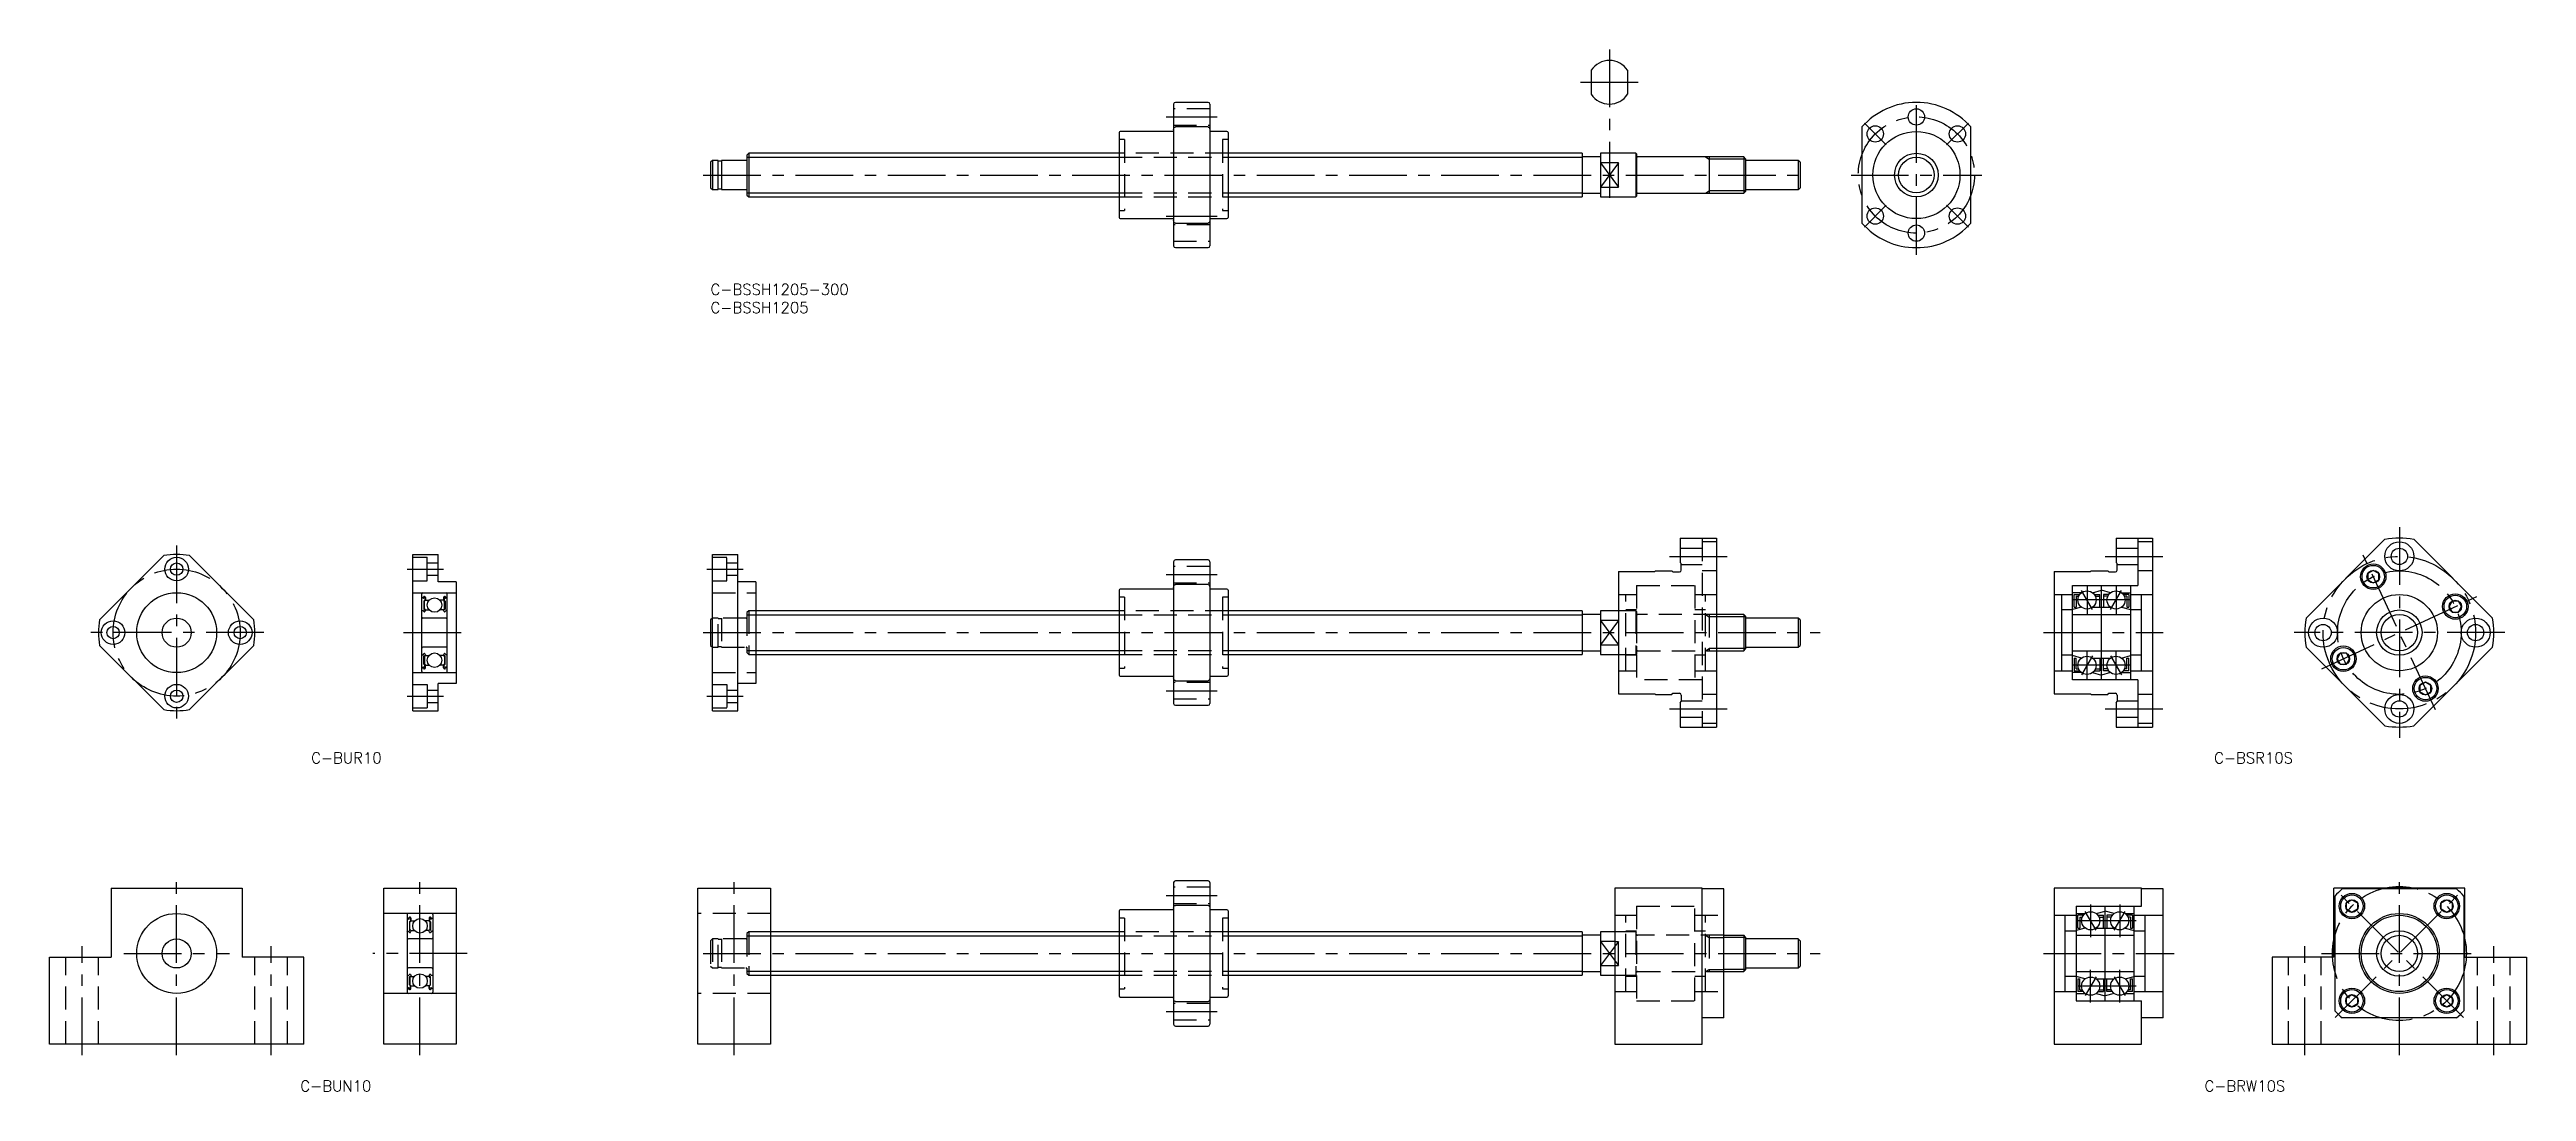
# Model space of a CAD drawing. Extents: x -182 to 500, y -222 to 65.
import ezdxf

# ---------------------------------------------------------------- set-up
doc = ezdxf.new("R2010")
doc.units = 0
doc.header["$LTSCALE"] = 0.5
doc.linetypes.add('CENTER', pattern=[50.8, 31.75, -6.35, 6.35, -6.35])
doc.linetypes.add('DASHED', pattern=[19.05, 12.7, -6.35])
for name, color, linetype in [('MSM_CENTER', 1, 'CENTER'), ('MSM_CONTINUOUS', 7, 'CONTINUOUS'), ('MSM_DASHED', 4, 'DASHED'), ('MSM_NARROW', 5, 'CONTINUOUS'), ('MSM_PART_NUMBER', 7, 'CONTINUOUS')]:
    doc.layers.add(name, color=color, linetype=linetype)
doc.styles.get("Standard").update_dxf_attribs({"font": 'txt.shx', "height": 3, "bigfont": 'bigfont.shx'})

# ---------------------------------------------------------------- blocks, each defined once
blk = doc.blocks.new('*U14')
at = {"layer": 'MSM_PART_NUMBER'}
blk.add_text('C-BSSH1205-300', height=3, dxfattribs=at).set_placement((0, -3))
blk = doc.blocks.new('*U15')
at = {"layer": 'MSM_PART_NUMBER'}
blk.add_text('C-BSSH1205', height=3, dxfattribs=at).set_placement((0, -8))

msp = doc.modelspace()

# ---------------------------------------------------------------- linework, layer by layer
at = {"layer": 'MSM_CENTER'}
for p, q in [((247.5, 64.55), (247.5, 23.68)), ((239.5, 55.55), (255.5, 55.55)), ((332.02, 8), (332.02, 52)), ((125.5, 46), (139.5, 46)), ((317.7, 44.32), (323.71, 38.31)), ((346.34, 44.32), (340.33, 38.31)), ((-2, 30), (302, 30)), ((314.02, 30), (350.02, 30)), ((323.71, 21.69), (317.7, 15.68)), ((340.33, 21.69), (346.34, 15.68)), ((125.5, 18.69), (139.5, 18.69)), ((465, -67), (465, -125)), ((-147, -72), (-147, -120)), ((264, -75), (280, -75)), ((384, -75), (400, -75)), ((474.93, -117.3), (455.07, -74.7)), ((-83.5, -78.5), (-73.5, -78.5)), ((-1, -78.5), (9, -78.5)), ((125.5, -80), (139.5, -80)), ((391, -87), (375, -87)), ((380.5, -89.6), (377.5, -84.4)), ((379, -83), (379, -91)), ((385.5, -89.6), (388.5, -84.4)), ((387, -83), (387, -91)), ((443.7, -105.93), (486.3, -86.07)), ((-123, -96), (-171, -96)), ((-84.5, -96), (-67.5, -96)), ((-2, -96), (305.5, -96)), ((367, -96), (400, -96)), ((379, -109), (379, -101)), ((387, -109), (387, -101)), ((494, -96), (436, -96)), ((391, -105), (375, -105)), ((380.5, -102.4), (377.5, -107.6)), ((385.5, -102.4), (388.5, -107.6)), ((-83.5, -113.5), (-73.5, -113.5)), ((-1, -113.5), (9, -113.5)), ((125.5, -112), (139.5, -112)), ((264, -117), (280, -117)), ((384, -117), (400, -117)), ((-147, -212.34), (-147, -163.34)), ((-80, -212.34), (-80, -163.34)), ((6.5, -212.34), (6.5, -163.34)), ((465, -212.34), (465, -162.87)), ((125.5, -168.34), (139.5, -168.34)), ((482.65, -201.98), (447.35, -166.69)), ((447.35, -201.98), (482.65, -166.69)), ((392.5, -175.34), (375.5, -175.34)), ((381.5, -177.94), (378.5, -172.74)), ((380, -170.84), (380, -179.84)), ((386.5, -177.94), (389.5, -172.74)), ((388, -170.84), (388, -179.84)), ((-173, -212.34), (-173, -182.34)), ((-121, -212.34), (-121, -182.34)), ((439, -212.34), (439, -182.34)), ((491, -212.34), (491, -182.34)), ((-161.55, -184.34), (-132.45, -184.34)), ((-67, -184.34), (-93, -184.34)), ((-2, -184.34), (305.5, -184.34)), ((367, -184.34), (403, -184.34)), ((381.5, -190.74), (378.5, -195.94)), ((380, -197.84), (380, -188.84)), ((386.5, -190.74), (389.5, -195.94)), ((388, -197.84), (388, -188.84)), ((443.53, -184.34), (486.47, -184.34)), ((392.5, -193.34), (375.5, -193.34)), ((125.5, -200.34), (139.5, -200.34))]:
    msp.add_line(p, q, dxfattribs=at)
for centre, radius in [((332.02, 30), 16), ((465, -96), 21), ((-147, -96), 17.5), ((465, -96), 17), ((465, -184.34), 18.45)]:
    msp.add_circle(centre, radius, dxfattribs=at)
at = {"layer": 'MSM_CONTINUOUS'}
for p, q in [((242.5, 58.87), (242.5, 52.24)), ((252.5, 58.87), (252.5, 52.24)), ((127.5, 49.5), (127.5, 10.5)), ((137, 50), (128, 50)), ((137.5, 49.5), (137.5, 10.5)), ((112.5, 41.7), (112.5, 18.3)), ((127.5, 42), (112.8, 42)), ((127.5, 42.56), (127.53, 42.72)), ((127.5, 42.46), (127.5, 42.56)), ((127.53, 42.72), (127.58, 42.89)), ((127.58, 42.89), (127.69, 43.07)), ((127.69, 43.07), (127.81, 43.17)), ((127.81, 43.17), (127.92, 43.22)), ((127.92, 43.22), (128, 43.23)), ((137, 43.23), (128, 43.23)), ((137, 43.23), (137.06, 43.22)), ((137.06, 43.22), (137.17, 43.19)), ((137.17, 43.19), (137.29, 43.09)), ((137.29, 43.09), (137.41, 42.91)), ((137.41, 42.91), (137.49, 42.59)), ((137.49, 42.59), (137.5, 42.46)), ((142.2, 42), (137.5, 42)), ((142.5, 41.7), (142.5, 18.3)), ((317.02, 43.23), (317.02, 16.77)), ((347.02, 16.77), (347.02, 43.23)), ((10.5, 36), (10, 35.5)), ((10, 35.5), (10, 24.5)), ((10.5, 36), (10.5, 24)), ((112.5, 36), (10.5, 36)), ((240, 36), (142.5, 36)), ((240, 36), (240, 24)), ((245, 35), (240, 35)), ((254.8, 36), (245, 36)), ((245, 36), (245, 24)), ((255, 35.8), (254.8, 36)), ((254.8, 36), (254.8, 24)), ((255, 35.8), (255, 24.2)), ((284.5, 35), (255.2, 35)), ((275, 35), (275, 25)), ((285, 34.5), (284.5, 35)), ((284.5, 35), (284.5, 25)), ((285, 34.5), (285, 25.5)), ((0.5, 34), (0, 33.5)), ((0, 33.5), (0, 26.5)), ((2.1, 34), (0.5, 34)), ((0.5, 34), (0.5, 26)), ((2.1, 26), (2.1, 34)), ((3, 33.8), (2.1, 33.8)), ((9.8, 34), (3, 34)), ((3, 34), (3, 26)), ((250, 33.32), (245, 33.32)), ((250, 26.68), (250, 33.32)), ((299.5, 34), (285, 34)), ((300, 33.5), (299.5, 34)), ((299.5, 34), (299.5, 26)), ((300, 33.5), (300, 26.5)), ((0, 26.5), (0.5, 26)), ((0.5, 26), (2.1, 26)), ((2.1, 26.2), (3, 26.2)), ((3, 26), (9.8, 26)), ((10, 24.5), (10.5, 24)), ((10.5, 24), (112.5, 24)), ((142.5, 24), (240, 24)), ((240, 25), (245, 25)), ((245, 26.68), (250, 26.68)), ((245, 24), (254.8, 24)), ((254.8, 24), (255, 24.2)), ((255.2, 25), (284.5, 25)), ((284.5, 25), (285, 25.5)), ((285, 26), (299.5, 26)), ((299.5, 26), (300, 26.5)), ((112.8, 18), (127.5, 18)), ((127.5, 17.49), (127.5, 17.54)), ((127.52, 17.32), (127.5, 17.49)), ((127.57, 17.15), (127.52, 17.32)), ((127.69, 16.94), (127.57, 17.15)), ((127.79, 16.84), (127.69, 16.94)), ((127.92, 16.78), (127.79, 16.84)), ((127.98, 16.77), (127.92, 16.78)), ((128, 16.77), (127.98, 16.77)), ((128, 16.77), (137, 16.77)), ((137.08, 16.78), (137, 16.77)), ((137.14, 16.8), (137.08, 16.78)), ((137.26, 16.88), (137.14, 16.8)), ((137.37, 17.03), (137.26, 16.88)), ((137.43, 17.15), (137.37, 17.03)), ((137.47, 17.28), (137.43, 17.15)), ((137.5, 17.54), (137.47, 17.28)), ((137.5, 18), (142.2, 18)), ((128, 10), (137, 10)), ((-168.21, -92.46), (-150.54, -74.79)), ((-125.79, -92.46), (-143.46, -74.79)), ((-82, -117.5), (-82, -74.5)), ((-82, -74.5), (-75, -74.5)), ((-75, -82), (-75, -74.5)), ((0.5, -117.5), (0.5, -74.5)), ((0.5, -74.5), (7.5, -74.5)), ((7.5, -117.5), (7.5, -74.5)), ((267, -70), (277, -70)), ((267, -70), (267, -76.7)), ((277, -70), (277, -122)), ((387, -70), (397, -70)), ((387, -70), (387, -76.7)), ((387, -72.75), (393, -72.75)), ((393, -70), (393, -83)), ((397, -71), (393, -71)), ((397, -70), (397, -122)), ((460.99, -70.31), (439.31, -91.99)), ((490.69, -91.99), (469.01, -70.31)), ((-82, -75.25), (-78, -75.25)), ((-82, -81.75), (-78, -81.75)), ((-78, -81.75), (-78, -75.25)), ((-78, -76.8), (-75, -76.8)), ((-78, -80.2), (-75, -80.2)), ((127.5, -76.5), (127.5, -115.5)), ((137, -76), (128, -76)), ((137.5, -76.5), (137.5, -115.5)), ((250, -79.15), (260, -79.15)), ((250, -79.15), (250, -112.85)), ((260.15, -79), (260, -79.15)), ((260.15, -79), (264.7, -79)), ((264.7, -79), (265, -79.3)), ((265, -79.3), (266.8, -79.3)), ((267, -76.7), (267.3, -77)), ((267.3, -78.8), (267.3, -77)), ((370, -79.15), (380, -79.15)), ((370, -79.15), (370, -112.85)), ((380.15, -79), (380, -79.15)), ((380.15, -79), (384.7, -79)), ((384.7, -79), (385, -79.3)), ((385, -79.3), (386.8, -79.3)), ((387, -76.7), (387.3, -77)), ((387.3, -78.8), (387.3, -77)), ((387.3, -77.25), (393, -77.25)), ((397, -79), (393, -79)), ((457.82, -78.86), (456.32, -79.73)), ((456.32, -79.73), (456.32, -81.46)), ((456.32, -81.46), (457.82, -82.32)), ((459.32, -79.73), (457.82, -78.86)), ((457.82, -82.32), (459.32, -81.46)), ((459.32, -81.46), (459.32, -79.73)), ((-82, -85), (-70, -85)), ((-79.5, -106.7), (-79.5, -85.3)), ((-79.5, -86.25), (-79.4, -86.35)), ((-79.4, -86.35), (-79.17, -86.35)), ((-79.17, -86.35), (-79.06, -86.17)), ((-79.12, -86.53), (-79, -86.6)), ((-79.05, -86.42), (-78.94, -86.23)), ((-78.94, -86.48), (-79.05, -86.42)), ((-79, -86.6), (-78.94, -86.48)), ((-78.63, -87.05), (-78.9, -87.32)), ((-78.9, -87.32), (-78.9, -89.5)), ((-78.5, -87.11), (-78.77, -87.37)), ((-78.77, -89.5), (-78.77, -87.37)), ((-78.63, -86.32), (-78.63, -87.05)), ((-78.5, -86.32), (-78.5, -87.11)), ((-78.5, -86.95), (-78.4, -87.05)), ((-78.4, -87.05), (-77.48, -87.05)), ((-70, -82), (-75, -82)), ((-73.6, -87.05), (-74.52, -87.05)), ((-73.5, -86.95), (-73.6, -87.05)), ((-73.5, -86.32), (-73.5, -87.11)), ((-73.5, -87.11), (-73.23, -87.37)), ((-73.37, -86.32), (-73.37, -87.05)), ((-73.37, -87.05), (-73.1, -87.32)), ((-73.23, -89.5), (-73.23, -87.37)), ((-73.1, -87.32), (-73.1, -89.5)), ((-72.95, -86.42), (-73.06, -86.23)), ((-73.06, -86.48), (-72.95, -86.42)), ((-73, -86.6), (-73.06, -86.48)), ((-72.88, -86.53), (-73, -86.6)), ((-72.83, -86.35), (-72.94, -86.17)), ((-72.6, -86.35), (-72.83, -86.35)), ((-72.5, -86.25), (-72.6, -86.35)), ((-72.5, -106.7), (-72.5, -85.3)), ((-70, -82), (-70, -110)), ((12.5, -82), (7.5, -82)), ((12.5, -82), (12.5, -110)), ((112.5, -84.3), (112.5, -107.7)), ((127.5, -84), (112.8, -84)), ((127.5, -83.44), (127.53, -83.28)), ((127.5, -83.54), (127.5, -83.44)), ((127.53, -83.28), (127.58, -83.11)), ((127.58, -83.11), (127.69, -82.93)), ((127.69, -82.93), (127.81, -82.83)), ((127.81, -82.83), (127.92, -82.78)), ((127.92, -82.78), (128, -82.77)), ((137, -82.77), (128, -82.77)), ((137, -82.77), (137.06, -82.78)), ((137.06, -82.78), (137.17, -82.81)), ((137.17, -82.81), (137.29, -82.91)), ((137.29, -82.91), (137.41, -83.09)), ((137.41, -83.09), (137.49, -83.41)), ((137.49, -83.41), (137.5, -83.54)), ((142.2, -84), (137.5, -84)), ((142.5, -84.3), (142.5, -107.7)), ((370, -85.5), (375, -85.5)), ((372, -85.5), (372, -106.5)), ((375, -83), (393, -83)), ((375, -109), (375, -83)), ((377.5, -85), (375, -85)), ((375.5, -85.5), (377, -85.5)), ((375.5, -89), (375.5, -85.5)), ((376, -86), (376, -89)), ((376, -86), (376.71, -86)), ((380.5, -85), (383, -84.33)), ((381, -85.5), (382.5, -85.5)), ((381.29, -86), (382.5, -86)), ((382.5, -89), (382.5, -85.5)), ((383, -109), (383, -83)), ((385.5, -85), (383, -84.33)), ((383.5, -85.5), (383.5, -89)), ((385, -85.5), (383.5, -85.5)), ((384.71, -86), (383.5, -86)), ((388.5, -85), (391, -85)), ((390.5, -85.5), (389, -85.5)), ((390, -86), (389.29, -86)), ((390, -86), (390, -89)), ((390.5, -85.5), (390.5, -89)), ((391, -83), (391, -109)), ((391, -85.5), (397, -85.5)), ((394, -106.5), (394, -85.5)), ((479.54, -87.32), (478.68, -88.82)), ((481.27, -87.32), (479.54, -87.32)), ((482.14, -88.82), (481.27, -87.32)), ((-79.5, -90), (-79.4, -89.9)), ((-79.4, -89.9), (-79.17, -89.9)), ((-72.8, -92), (-79.2, -92)), ((-79.17, -89.9), (-78.95, -90.16)), ((-78.57, -89.5), (-78.77, -89.5)), ((-78.77, -89.64), (-78.57, -89.64)), ((-78.57, -89.64), (-78.57, -89.5)), ((-78.57, -90.08), (-78.46, -89.79)), ((-78.46, -89.79), (-78.36, -89.7)), ((-78.36, -89.7), (-77.52, -89.7)), ((-73.64, -89.7), (-74.48, -89.7)), ((-73.54, -89.79), (-73.64, -89.7)), ((-73.43, -90.08), (-73.54, -89.79)), ((-73.43, -89.64), (-73.43, -89.5)), ((-73.43, -89.5), (-73.23, -89.5)), ((-73.23, -89.64), (-73.43, -89.64)), ((-72.83, -89.9), (-73.05, -90.16)), ((-72.6, -89.9), (-72.83, -89.9)), ((-72.5, -90), (-72.6, -89.9)), ((0.5, -92), (0, -92.5)), ((0, -92.5), (0, -99.5)), ((112.5, -90), (12.5, -90)), ((240, -90), (142.5, -90)), ((240, -90), (240, -102)), ((245, -91), (240, -91)), ((250, -90), (245, -90)), ((245, -90), (245, -102)), ((250, -92.68), (245, -92.68)), ((284.5, -91), (277, -91)), ((285, -91.5), (284.5, -91)), ((284.5, -91), (284.5, -101)), ((285, -91.5), (285, -100.5)), ((299.5, -92), (285, -92)), ((300, -92.5), (299.5, -92)), ((299.5, -92), (299.5, -100)), ((300, -92.5), (300, -99.5)), ((375, -89.75), (372, -89.75)), ((377.5, -89), (375, -89.67)), ((375, -91), (391, -91)), ((375.5, -89), (376, -89)), ((380.5, -89), (385.5, -89)), ((388.5, -89), (391, -89.67)), ((390, -89), (390.5, -89)), ((394, -89.75), (391, -89.75)), ((478.68, -88.82), (479.54, -90.32)), ((479.54, -90.32), (481.27, -90.32)), ((481.27, -90.32), (482.14, -88.82)), ((-150.54, -117.21), (-168.21, -99.54)), ((-143.46, -117.21), (-125.79, -99.54)), ((-79.5, -102), (-79.4, -102.1)), ((-79.4, -102.1), (-79.17, -102.1)), ((-72.8, -100), (-79.2, -100)), ((-79.17, -102.1), (-78.95, -101.84)), ((-78.57, -101.92), (-78.46, -102.21)), ((-78.46, -102.21), (-78.36, -102.3)), ((-78.36, -102.3), (-77.52, -102.3)), ((-73.64, -102.3), (-74.48, -102.3)), ((-73.54, -102.21), (-73.64, -102.3)), ((-73.43, -101.92), (-73.54, -102.21)), ((-72.83, -102.1), (-73.05, -101.84)), ((-72.6, -102.1), (-72.83, -102.1)), ((-72.5, -102), (-72.6, -102.1)), ((0, -99.5), (0.5, -100)), ((12.5, -102), (112.5, -102)), ((142.5, -102), (240, -102)), ((240, -101), (245, -101)), ((245, -99.32), (250, -99.32)), ((245, -102), (250, -102)), ((277, -101), (284.5, -101)), ((284.5, -101), (285, -100.5)), ((285, -100), (299.5, -100)), ((299.5, -100), (300, -99.5)), ((375, -102.25), (372, -102.25)), ((375, -101), (391, -101)), ((394, -102.25), (391, -102.25)), ((439.31, -100.01), (460.99, -121.69)), ((448.73, -101.68), (447.86, -103.18)), ((450.46, -101.68), (448.73, -101.68)), ((451.32, -103.18), (450.46, -101.68)), ((469.01, -121.69), (490.69, -100.01)), ((-82, -107), (-70, -107)), ((-79.5, -105.75), (-79.4, -105.65)), ((-79.4, -105.65), (-79.17, -105.65)), ((-79.17, -105.65), (-79.06, -105.83)), ((-79.12, -105.47), (-79, -105.4)), ((-78.94, -105.52), (-79.05, -105.58)), ((-79.05, -105.58), (-78.94, -105.77)), ((-79, -105.4), (-78.94, -105.52)), ((-78.9, -104.68), (-78.9, -102.5)), ((-78.63, -104.95), (-78.9, -104.68)), ((-78.77, -102.36), (-78.57, -102.36)), ((-78.77, -102.5), (-78.77, -104.63)), ((-78.57, -102.5), (-78.77, -102.5)), ((-78.5, -104.89), (-78.77, -104.63)), ((-78.63, -105.68), (-78.63, -104.95)), ((-78.57, -102.36), (-78.57, -102.5)), ((-78.5, -105.68), (-78.5, -104.89)), ((-78.5, -105.05), (-78.4, -104.95)), ((-78.4, -104.95), (-77.48, -104.95)), ((-73.6, -104.95), (-74.52, -104.95)), ((-73.5, -105.05), (-73.6, -104.95)), ((-73.5, -104.89), (-73.23, -104.63)), ((-73.5, -105.68), (-73.5, -104.89)), ((-73.43, -102.36), (-73.43, -102.5)), ((-73.23, -102.36), (-73.43, -102.36)), ((-73.43, -102.5), (-73.23, -102.5)), ((-73.37, -104.95), (-73.1, -104.68)), ((-73.37, -105.68), (-73.37, -104.95)), ((-73.23, -102.5), (-73.23, -104.63)), ((-73.1, -104.68), (-73.1, -102.5)), ((-73, -105.4), (-73.06, -105.52)), ((-73.06, -105.52), (-72.95, -105.58)), ((-72.95, -105.58), (-73.06, -105.77)), ((-72.88, -105.47), (-73, -105.4)), ((-72.83, -105.65), (-72.94, -105.83)), ((-72.6, -105.65), (-72.83, -105.65)), ((-72.5, -105.75), (-72.6, -105.65)), ((112.8, -108), (127.5, -108)), ((127.5, -108.51), (127.5, -108.46)), ((127.52, -108.68), (127.5, -108.51)), ((127.57, -108.85), (127.52, -108.68)), ((127.69, -109.06), (127.57, -108.85)), ((127.79, -109.16), (127.69, -109.06)), ((137.37, -108.97), (137.26, -109.12)), ((137.43, -108.85), (137.37, -108.97)), ((137.47, -108.72), (137.43, -108.85)), ((137.5, -108.46), (137.47, -108.72)), ((137.5, -108), (142.2, -108)), ((370, -106.5), (375, -106.5)), ((377.5, -103), (375, -102.33)), ((377.5, -107), (375, -107)), ((393, -109), (375, -109)), ((375.5, -103), (376, -103)), ((375.5, -103), (375.5, -106.5)), ((375.5, -106.5), (377, -106.5)), ((376, -106), (376, -103)), ((376, -106), (376.71, -106)), ((380.5, -103), (385.5, -103)), ((380.5, -107), (383, -107.67)), ((381, -106.5), (382.5, -106.5)), ((381.29, -106), (382.5, -106)), ((382.5, -103), (382.5, -106.5)), ((385.5, -107), (383, -107.67)), ((383.5, -106.5), (383.5, -103)), ((384.71, -106), (383.5, -106)), ((385, -106.5), (383.5, -106.5)), ((388.5, -103), (391, -102.33)), ((388.5, -107), (391, -107)), ((390.5, -106.5), (389, -106.5)), ((390, -106), (389.29, -106)), ((390, -106), (390, -103)), ((390, -103), (390.5, -103)), ((390.5, -106.5), (390.5, -103)), ((391, -106.5), (397, -106.5)), ((393, -109), (393, -122)), ((447.86, -103.18), (448.73, -104.68)), ((448.73, -104.68), (450.46, -104.68)), ((450.46, -104.68), (451.32, -103.18)), ((-82, -110.25), (-78, -110.25)), ((-78, -110.25), (-78, -116.75)), ((-78, -111.8), (-75, -111.8)), ((-78, -115.2), (-75, -115.2)), ((-75, -117.5), (-75, -110)), ((-70, -110), (-75, -110)), ((12.5, -110), (7.5, -110)), ((127.92, -109.22), (127.79, -109.16)), ((127.98, -109.23), (127.92, -109.22)), ((128, -109.23), (127.98, -109.23)), ((128, -109.23), (137, -109.23)), ((137.08, -109.22), (137, -109.23)), ((137.14, -109.2), (137.08, -109.22)), ((137.26, -109.12), (137.14, -109.2)), ((250, -112.85), (260, -112.85)), ((260.15, -113), (260, -112.85)), ((260.15, -113), (264.7, -113)), ((264.7, -113), (265, -112.7)), ((265, -112.7), (266.8, -112.7)), ((267, -115.3), (267.3, -115)), ((267, -115.3), (267, -122)), ((267.3, -113.2), (267.3, -115)), ((370, -112.85), (380, -112.85)), ((380.15, -113), (380, -112.85)), ((380.15, -113), (384.7, -113)), ((384.7, -113), (385, -112.7)), ((385, -112.7), (386.8, -112.7)), ((387, -115.3), (387.3, -115)), ((387, -115.3), (387, -122)), ((387.3, -113.2), (387.3, -115)), ((387.3, -114.75), (393, -114.75)), ((397, -113), (393, -113)), ((472.18, -109.68), (470.68, -110.54)), ((470.68, -110.54), (470.68, -112.27)), ((470.68, -112.27), (472.18, -113.14)), ((473.68, -110.54), (472.18, -109.68)), ((472.18, -113.14), (473.68, -112.27)), ((473.68, -112.27), (473.68, -110.54)), ((-82, -116.75), (-78, -116.75)), ((-82, -117.5), (-75, -117.5)), ((0.5, -117.5), (7.5, -117.5)), ((128, -116), (137, -116)), ((267, -122), (277, -122)), ((387, -119.25), (393, -119.25)), ((387, -122), (397, -122)), ((397, -121), (393, -121)), ((-165, -166.34), (-165, -185.34)), ((-165, -166.34), (-129, -166.34)), ((-129, -166.34), (-129, -185.34)), ((-90, -209.34), (-90, -166.34)), ((-90, -166.34), (-70, -166.34)), ((-70, -166.34), (-70, -209.34)), ((-3.5, -209.34), (-3.5, -166.34)), ((-3.5, -166.34), (16.5, -166.34)), ((16.5, -166.34), (16.5, -209.34)), ((127.5, -164.84), (127.5, -203.84)), ((137, -164.34), (128, -164.34)), ((137.5, -164.84), (137.5, -203.84)), ((249, -166.34), (249, -209.34)), ((273, -166.34), (249, -166.34)), ((273, -209.34), (273, -166.34)), ((279, -166.59), (273, -166.59)), ((279, -202.09), (279, -166.59)), ((370, -166.34), (370, -209.34)), ((394, -166.34), (370, -166.34)), ((394, -171.34), (394, -166.34)), ((400, -166.59), (394, -166.59)), ((400, -202.09), (400, -166.59)), ((483, -166.34), (447, -166.34)), ((447, -185.34), (447, -166.34)), ((447.25, -168.56), (447.25, -200.12)), ((480.78, -166.59), (449.22, -166.59)), ((450.45, -170.43), (451.95, -169.56)), ((450.45, -172.16), (450.45, -170.43)), ((451.95, -169.56), (453.45, -170.43)), ((453.45, -170.43), (453.45, -172.16)), ((476.55, -170.43), (478.05, -169.56)), ((476.55, -172.16), (476.55, -170.43)), ((478.05, -169.56), (479.55, -170.43)), ((479.55, -170.43), (479.55, -172.16)), ((482.75, -168.56), (482.75, -200.12)), ((483, -185.34), (483, -166.34)), ((-70, -173.34), (-90, -173.34)), ((-83.5, -173.64), (-83.5, -195.04)), ((-83.5, -174.59), (-83.4, -174.69)), ((-83.4, -174.69), (-83.17, -174.69)), ((-83.17, -174.69), (-83.06, -174.5)), ((-83.12, -174.87), (-83, -174.94)), ((-83.05, -174.75), (-82.94, -174.57)), ((-82.94, -174.82), (-83.05, -174.75)), ((-83, -174.94), (-82.94, -174.82)), ((-82.63, -175.39), (-82.9, -175.65)), ((-82.9, -175.65), (-82.9, -177.84)), ((-82.5, -175.44), (-82.77, -175.71)), ((-82.77, -177.84), (-82.77, -175.71)), ((-82.63, -174.65), (-82.63, -175.39)), ((-82.5, -174.65), (-82.5, -175.44)), ((-82.5, -175.29), (-82.4, -175.39)), ((-82.4, -175.39), (-81.48, -175.39)), ((-77.6, -175.39), (-78.52, -175.39)), ((-77.5, -175.29), (-77.6, -175.39)), ((-77.5, -174.65), (-77.5, -175.44)), ((-77.5, -175.44), (-77.23, -175.71)), ((-77.37, -174.65), (-77.37, -175.39)), ((-77.37, -175.39), (-77.1, -175.65)), ((-77.23, -177.84), (-77.23, -175.71)), ((-77.1, -175.65), (-77.1, -177.84)), ((-76.95, -174.75), (-77.06, -174.57)), ((-77.06, -174.82), (-76.95, -174.75)), ((-77, -174.94), (-77.06, -174.82)), ((-76.88, -174.87), (-77, -174.94)), ((-76.83, -174.69), (-76.94, -174.5)), ((-76.6, -174.69), (-76.83, -174.69)), ((-76.5, -174.59), (-76.6, -174.69)), ((-76.5, -173.64), (-76.5, -195.04)), ((112.5, -172.64), (112.5, -196.04)), ((127.5, -172.34), (112.8, -172.34)), ((127.5, -171.78), (127.53, -171.61)), ((127.5, -171.88), (127.5, -171.78)), ((127.53, -171.61), (127.58, -171.45)), ((127.58, -171.45), (127.69, -171.27)), ((127.69, -171.27), (127.81, -171.17)), ((127.81, -171.17), (127.92, -171.12)), ((127.92, -171.12), (128, -171.11)), ((137, -171.11), (128, -171.11)), ((137, -171.11), (137.06, -171.12)), ((137.06, -171.12), (137.17, -171.15)), ((137.17, -171.15), (137.29, -171.25)), ((137.29, -171.25), (137.41, -171.43)), ((137.41, -171.43), (137.49, -171.75)), ((137.49, -171.75), (137.5, -171.88)), ((142.2, -172.34), (137.5, -172.34)), ((142.5, -172.64), (142.5, -196.04)), ((370, -173.84), (376, -173.84)), ((373, -194.84), (373, -173.84)), ((376, -171.34), (376, -197.34)), ((376, -171.34), (394, -171.34)), ((376, -173.34), (378.5, -173.34)), ((378, -173.84), (376.5, -173.84)), ((376.5, -177.34), (376.5, -173.84)), ((377, -174.34), (377, -177.34)), ((377, -174.34), (377.71, -174.34)), ((381.5, -173.34), (384, -172.67)), ((382, -173.84), (383.5, -173.84)), ((382.29, -174.34), (383.5, -174.34)), ((383.5, -177.34), (383.5, -173.84)), ((384, -197.34), (384, -171.34)), ((386.5, -173.34), (384, -172.67)), ((384.5, -173.84), (384.5, -177.34)), ((386, -173.84), (384.5, -173.84)), ((385.71, -174.34), (384.5, -174.34)), ((389.5, -173.34), (392, -173.34)), ((391.5, -173.84), (390, -173.84)), ((391, -174.34), (390.29, -174.34)), ((391, -174.34), (391, -177.34)), ((391.5, -173.84), (391.5, -177.34)), ((392, -197.34), (392, -171.34)), ((392, -173.84), (400, -173.84)), ((395, -194.84), (395, -173.84)), ((451.95, -173.02), (450.45, -172.16)), ((453.45, -172.16), (451.95, -173.02)), ((478.05, -173.02), (476.55, -172.16)), ((479.55, -172.16), (478.05, -173.02)), ((-83.5, -178.34), (-83.4, -178.24)), ((-83.4, -178.24), (-83.17, -178.24)), ((-76.8, -180.34), (-83.2, -180.34)), ((-83.17, -178.24), (-82.95, -178.5)), ((-82.57, -177.84), (-82.77, -177.84)), ((-82.77, -177.97), (-82.57, -177.97)), ((-82.58, -178.44), (-82.46, -178.13)), ((-82.57, -177.97), (-82.57, -177.84)), ((-82.46, -178.13), (-82.36, -178.04)), ((-82.36, -178.04), (-81.52, -178.04)), ((-77.64, -178.04), (-78.48, -178.04)), ((-77.54, -178.13), (-77.64, -178.04)), ((-77.42, -178.44), (-77.54, -178.13)), ((-77.43, -177.97), (-77.43, -177.84)), ((-77.43, -177.84), (-77.23, -177.84)), ((-77.23, -177.97), (-77.43, -177.97)), ((-76.83, -178.24), (-77.05, -178.5)), ((-76.6, -178.24), (-76.83, -178.24)), ((-76.5, -178.34), (-76.6, -178.24)), ((112.5, -178.34), (16.5, -178.34)), ((240, -178.34), (142.5, -178.34)), ((240, -178.34), (240, -190.34)), ((245, -179.34), (240, -179.34)), ((249, -178.34), (245, -178.34)), ((245, -178.34), (245, -190.34)), ((249, -181.02), (245, -181.02)), ((279, -179.34), (284.5, -179.34)), ((285, -179.84), (284.5, -179.34)), ((284.5, -179.34), (284.5, -189.34)), ((285, -179.84), (285, -188.84)), ((299.5, -180.34), (285, -180.34)), ((300, -180.84), (299.5, -180.34)), ((299.5, -180.34), (299.5, -188.34)), ((300, -180.84), (300, -187.84)), ((373, -178.09), (376, -178.09)), ((378.5, -177.34), (376, -178.01)), ((376, -179.34), (392, -179.34)), ((376.5, -177.34), (377, -177.34)), ((381.5, -177.34), (386.5, -177.34)), ((389.5, -177.34), (392, -178.01)), ((391, -177.34), (391.5, -177.34)), ((392, -178.09), (395, -178.09)), ((-182, -209.34), (-182, -185.34)), ((-182, -185.34), (-165, -185.34)), ((-112, -185.34), (-129, -185.34)), ((-112, -209.34), (-112, -185.34)), ((-83.5, -190.34), (-83.4, -190.44)), ((-83.4, -190.44), (-83.17, -190.44)), ((-76.8, -188.34), (-83.2, -188.34)), ((-83.17, -190.44), (-82.95, -190.18)), ((-82.9, -193.02), (-82.9, -190.83)), ((-82.77, -190.7), (-82.57, -190.7)), ((-82.77, -190.84), (-82.77, -192.97)), ((-82.57, -190.84), (-82.77, -190.84)), ((-82.58, -190.23), (-82.46, -190.54)), ((-82.57, -190.7), (-82.57, -190.84)), ((-82.46, -190.54), (-82.36, -190.64)), ((-82.36, -190.64), (-81.52, -190.64)), ((-77.64, -190.64), (-78.48, -190.64)), ((-77.54, -190.54), (-77.64, -190.64)), ((-77.42, -190.23), (-77.54, -190.54)), ((-77.43, -190.7), (-77.43, -190.84)), ((-77.23, -190.7), (-77.43, -190.7)), ((-77.43, -190.84), (-77.23, -190.84)), ((-77.23, -190.84), (-77.23, -192.97)), ((-77.1, -193.02), (-77.1, -190.83)), ((-76.83, -190.44), (-77.05, -190.18)), ((-76.6, -190.44), (-76.83, -190.44)), ((-76.5, -190.34), (-76.6, -190.44)), ((16.5, -190.34), (112.5, -190.34)), ((142.5, -190.34), (240, -190.34)), ((240, -189.34), (245, -189.34)), ((245, -187.65), (249, -187.65)), ((245, -190.34), (249, -190.34)), ((279, -189.34), (284.5, -189.34)), ((284.5, -189.34), (285, -188.84)), ((285, -188.34), (299.5, -188.34)), ((299.5, -188.34), (300, -187.84)), ((373, -190.59), (376, -190.59)), ((376, -189.34), (392, -189.34)), ((378.5, -191.34), (376, -190.67)), ((389.5, -191.34), (392, -190.67)), ((392, -190.59), (395, -190.59)), ((430, -185.34), (430, -209.34)), ((447, -185.34), (430, -185.34)), ((483, -185.34), (500, -185.34)), ((500, -185.34), (500, -209.34)), ((-70, -195.34), (-90, -195.34)), ((-83.5, -194.09), (-83.4, -193.99)), ((-83.4, -193.99), (-83.17, -193.99)), ((-83.17, -193.99), (-83.06, -194.17)), ((-83.12, -193.81), (-83, -193.74)), ((-82.94, -193.85), (-83.05, -193.92)), ((-83.05, -193.92), (-82.94, -194.11)), ((-83, -193.74), (-82.94, -193.85)), ((-82.63, -193.29), (-82.9, -193.02)), ((-82.5, -193.23), (-82.77, -192.97)), ((-82.63, -194.02), (-82.63, -193.29)), ((-82.5, -194.02), (-82.5, -193.23)), ((-82.5, -193.39), (-82.4, -193.29)), ((-82.4, -193.29), (-81.48, -193.29)), ((-77.6, -193.29), (-78.52, -193.29)), ((-77.5, -193.39), (-77.6, -193.29)), ((-77.5, -193.23), (-77.23, -192.97)), ((-77.5, -194.02), (-77.5, -193.23)), ((-77.37, -193.29), (-77.1, -193.02)), ((-77.37, -194.02), (-77.37, -193.29)), ((-77, -193.74), (-77.06, -193.85)), ((-77.06, -193.85), (-76.95, -193.92)), ((-76.95, -193.92), (-77.06, -194.11)), ((-76.88, -193.81), (-77, -193.74)), ((-76.83, -193.99), (-76.94, -194.17)), ((-76.6, -193.99), (-76.83, -193.99)), ((-76.5, -194.09), (-76.6, -193.99)), ((112.8, -196.34), (127.5, -196.34)), ((127.5, -196.85), (127.5, -196.8)), ((127.52, -197.02), (127.5, -196.85)), ((127.57, -197.19), (127.52, -197.02)), ((127.69, -197.4), (127.57, -197.19)), ((127.79, -197.5), (127.69, -197.4)), ((127.92, -197.56), (127.79, -197.5)), ((127.98, -197.57), (127.92, -197.56)), ((128, -197.57), (127.98, -197.57)), ((128, -197.57), (137, -197.57)), ((137.08, -197.56), (137, -197.57)), ((137.14, -197.53), (137.08, -197.56)), ((137.26, -197.46), (137.14, -197.53)), ((137.37, -197.31), (137.26, -197.46)), ((137.43, -197.19), (137.37, -197.31)), ((137.47, -197.06), (137.43, -197.19)), ((137.5, -196.8), (137.47, -197.06)), ((137.5, -196.34), (142.2, -196.34)), ((370, -194.84), (376, -194.84)), ((376, -195.34), (378.5, -195.34)), ((376, -197.34), (394, -197.34)), ((376.5, -191.34), (377, -191.34)), ((376.5, -191.34), (376.5, -194.84)), ((378, -194.84), (376.5, -194.84)), ((377, -194.34), (377, -191.34)), ((377, -194.34), (377.71, -194.34)), ((381.5, -191.34), (386.5, -191.34)), ((381.5, -195.34), (384, -196.01)), ((382, -194.84), (383.5, -194.84)), ((382.29, -194.34), (383.5, -194.34)), ((383.5, -191.34), (383.5, -194.84)), ((386.5, -195.34), (384, -196.01)), ((384.5, -194.84), (384.5, -191.34)), ((385.71, -194.34), (384.5, -194.34)), ((386, -194.84), (384.5, -194.84)), ((389.5, -195.34), (392, -195.34)), ((391.5, -194.84), (390, -194.84)), ((391, -194.34), (390.29, -194.34)), ((391, -194.34), (391, -191.34)), ((391, -191.34), (391.5, -191.34)), ((391.5, -194.84), (391.5, -191.34)), ((392, -194.84), (400, -194.84)), ((394, -209.34), (394, -197.34)), ((450.45, -196.52), (451.95, -195.65)), ((450.45, -198.25), (450.45, -196.52)), ((451.95, -195.65), (453.45, -196.52)), ((453.45, -196.52), (453.45, -198.25)), ((476.55, -196.52), (478.05, -195.65)), ((476.55, -198.25), (476.55, -196.52)), ((478.05, -195.65), (479.55, -196.52)), ((479.55, -196.52), (479.55, -198.25)), ((128, -204.34), (137, -204.34)), ((279, -202.09), (273, -202.09)), ((400, -202.09), (394, -202.09)), ((480.78, -202.09), (449.22, -202.09)), ((451.95, -199.12), (450.45, -198.25)), ((453.45, -198.25), (451.95, -199.12)), ((478.05, -199.12), (476.55, -198.25)), ((479.55, -198.25), (478.05, -199.12)), ((-112, -209.34), (-182, -209.34)), ((-70, -209.34), (-90, -209.34)), ((16.5, -209.34), (-3.5, -209.34)), ((249, -209.34), (273, -209.34)), ((370, -209.34), (394, -209.34)), ((430, -209.34), (500, -209.34))]:
    msp.add_line(p, q, dxfattribs=at)
for centre, radius in [((332.02, 46), 2.25), ((320.71, 41.31), 2.25), ((332.02, 30), 12), ((343.33, 41.31), 2.25), ((332.02, 30), 4.9), ((320.71, 18.69), 2.25), ((343.33, 18.69), 2.25), ((332.02, 14), 2.25), ((465, -75), 4), ((465, -75), 2.25), ((-147, -78.5), 3.25), ((-147, -78.5), 1.7), ((457.82, -80.59), 3.5), ((457.82, -80.59), 3.1), ((457.82, -80.59), 1.73), ((-147, -96), 11), ((-76, -88.4), 2), ((379, -87), 2.5), ((387, -87), 2.5), ((465, -96), 10.5), ((480.41, -88.82), 3.5), ((480.41, -88.82), 3.1), ((480.41, -88.82), 1.73), ((-164.5, -96), 3.25), ((-164.5, -96), 1.7), ((-147, -96), 4), ((-129.5, -96), 3.25), ((-129.5, -96), 1.7), ((444, -96), 4), ((444, -96), 2.25), ((465, -96), 6.25), ((465, -96), 5), ((486, -96), 4), ((486, -96), 2.25), ((-76, -103.6), 2), ((449.59, -103.18), 3.5), ((449.59, -103.18), 3.1), ((449.59, -103.18), 1.73), ((379, -105), 2.5), ((387, -105), 2.5), ((472.18, -111.41), 3.5), ((472.18, -111.41), 3.1), ((-147, -113.5), 3.25), ((-147, -113.5), 1.7), ((465, -117), 4), ((465, -117), 2.25), ((472.18, -111.41), 1.73), ((451.95, -171.29), 3.5), ((451.95, -171.29), 3.1), ((451.95, -171.29), 1.73), ((478.05, -171.29), 3.5), ((478.05, -171.29), 3.1), ((478.05, -171.29), 1.73), ((-147, -184.34), 11), ((-80, -176.74), 2), ((380, -175.34), 2.5), ((388, -175.34), 2.5), ((465, -184.34), 11), ((465, -184.34), 10.5), ((-147, -184.34), 4), ((465, -184.34), 6.25), ((465, -184.34), 5), ((-80, -191.94), 2), ((380, -193.34), 2.5), ((388, -193.34), 2.5), ((451.95, -197.38), 3.5), ((451.95, -197.38), 3.1), ((451.95, -197.38), 1.73), ((478.05, -197.38), 3.5), ((478.05, -197.38), 3.1), ((478.05, -197.38), 1.73)]:
    msp.add_circle(centre, radius, dxfattribs=at)
for centre, radius, start, end in [((247.5, 55.55), 6, 33.55731, 146.44269), ((128, 49.5), 0.5, 90, 180), ((137, 49.5), 0.5, 0, 90), ((247.5, 55.55), 6, 213.55731, 326.44269), ((332.02, 30), 20, 41.40962, 138.59038), ((112.8, 41.7), 0.3, 90, 180), ((142.2, 41.7), 0.3, 0, 90), ((9.8, 34.2), 0.2, 270, 0), ((255.2, 35.2), 0.2, 180, 270), ((9.8, 25.8), 0.2, 0, 90), ((255.2, 24.8), 0.2, 90, 180), ((112.8, 18.3), 0.3, 180, 270), ((142.2, 18.3), 0.3, 270, 0), ((332.02, 30), 20, 221.40962, 318.59038), ((128, 10.5), 0.5, 180, 270), ((137, 10.5), 0.5, 270, 0), ((-147, -96), 21.5, 80.51598, 99.48402), ((465, -96), 26, 81.12893, 98.87107), ((128, -76.5), 0.5, 90, 180), ((137, -76.5), 0.5, 0, 90), ((266.8, -78.8), 0.5, 270, 0), ((386.8, -78.8), 0.5, 270, 0), ((-79.2, -85.3), 0.3, 90, 180), ((-79.05, -86.42), 0.133, 149.9969, 240.00125), ((-78.8, -86.32), 0.299, 0, 150.00017), ((-78.8, -86.32), 0.166, 0, 150.00436), ((-73.2, -86.32), 0.299, 29.99983, 180), ((-73.2, -86.32), 0.166, 29.99564, 180), ((-72.95, -86.42), 0.133, 299.99875, 30.0031), ((-72.8, -85.3), 0.3, 0, 90), ((112.8, -84.3), 0.3, 90, 180), ((142.2, -84.3), 0.3, 0, 90), ((-147, -96), 21.5, 170.51598, 189.48402), ((-147, -96), 21.5, 350.51598, 9.48402), ((-79.2, -91.7), 0.3, 180, 270), ((-78.78, -90.02), 0.224, 220.00096, 343.1517), ((-78.77, -89.5), 0.133, 180.00005, 270.00003), ((-73.22, -90.02), 0.224, 196.8483, 319.99904), ((-73.23, -89.5), 0.133, 269.99997, 359.99995), ((-72.8, -91.7), 0.3, 270, 0), ((465, -96), 26, 171.12893, 188.87107), ((465, -96), 26, 351.12893, 8.87107), ((-79.2, -100.3), 0.3, 90, 180), ((-78.78, -101.98), 0.224, 16.8483, 139.99904), ((-73.22, -101.98), 0.224, 40.00096, 163.1517), ((-72.8, -100.3), 0.3, 0, 90), ((-79.2, -106.7), 0.3, 180, 270), ((-79.05, -105.58), 0.133, 119.99875, 210.0031), ((-78.8, -105.68), 0.299, 209.99983, 0), ((-78.8, -105.68), 0.166, 209.99564, 0), ((-78.77, -102.5), 0.133, 89.99997, 179.99995), ((-73.2, -105.68), 0.299, 180, 330.00017), ((-73.2, -105.68), 0.166, 180, 330.00436), ((-73.23, -102.5), 0.133, 0.00005, 90.00003), ((-72.95, -105.58), 0.133, 329.9969, 60.00125), ((-72.8, -106.7), 0.3, 270, 0), ((112.8, -107.7), 0.3, 180, 270), ((142.2, -107.7), 0.3, 270, 0), ((128, -115.5), 0.5, 180, 270), ((137, -115.5), 0.5, 270, 0), ((266.8, -113.2), 0.5, 0, 90), ((386.8, -113.2), 0.5, 0, 90), ((-147, -96), 21.5, 260.51598, 279.48402), ((465, -96), 26, 261.12893, 278.87107), ((128, -164.84), 0.5, 90, 180), ((137, -164.84), 0.5, 0, 90), ((465, -184.34), 23.75, 131.63707, 138.36293), ((465, -184.34), 23.75, 41.63707, 48.36293), ((-83.2, -173.64), 0.3, 90, 180), ((-83.05, -174.75), 0.133, 149.9969, 240.00125), ((-82.8, -174.65), 0.299, 0, 149.63077), ((-82.8, -174.65), 0.166, 0, 149.54563), ((-77.2, -174.65), 0.299, 30.36923, 180), ((-77.2, -174.65), 0.166, 30.45437, 180), ((-76.95, -174.75), 0.133, 299.99875, 30.0031), ((-76.8, -173.64), 0.3, 0, 90), ((112.8, -172.64), 0.3, 90, 180), ((142.2, -172.64), 0.3, 0, 90), ((-83.2, -180.04), 0.3, 180, 270), ((-82.78, -178.36), 0.224, 220.00096, 336.73963), ((-82.77, -177.84), 0.133, 180.70169, 269.00766), ((-77.22, -178.36), 0.224, 203.26037, 319.99904), ((-77.23, -177.84), 0.133, 270.99234, 359.29831), ((-76.8, -180.04), 0.3, 270, 0), ((-83.2, -188.64), 0.3, 90, 180), ((-82.78, -190.32), 0.224, 23.26037, 139.99904), ((-82.77, -190.84), 0.133, 90.99234, 179.29831), ((-77.22, -190.32), 0.224, 40.00096, 156.73963), ((-77.23, -190.84), 0.133, 0.70169, 89.00766), ((-76.8, -188.64), 0.3, 0, 90), ((-83.2, -195.04), 0.3, 180, 270), ((-83.05, -193.92), 0.133, 119.99875, 210.0031), ((-82.8, -194.02), 0.299, 210.36923, 0), ((-82.8, -194.02), 0.166, 210.45437, 0), ((-77.2, -194.02), 0.299, 180, 329.63077), ((-77.2, -194.02), 0.166, 180, 329.54563), ((-76.95, -193.92), 0.133, 329.9969, 60.00125), ((-76.8, -195.04), 0.3, 270, 0), ((112.8, -196.04), 0.3, 180, 270), ((142.2, -196.04), 0.3, 270, 0), ((128, -203.84), 0.5, 180, 270), ((137, -203.84), 0.5, 270, 0), ((465, -184.34), 23.75, 221.63707, 228.36293), ((465, -184.34), 23.75, 311.63707, 318.36293)]:
    msp.add_arc(centre, radius, start, end, dxfattribs=at)
at = {"layer": 'MSM_DASHED'}
for p, q in [((137.5, 48.25), (127.5, 48.25)), ((127.5, 43.75), (137.5, 43.75)), ((114, 39.75), (112.5, 39.75)), ((142.5, 36), (112.5, 36)), ((112.5, 34.9), (142.5, 34.9)), ((114, 39.75), (114, 20.25)), ((142.5, 39.75), (141, 39.75)), ((141, 39.75), (141, 20.25)), ((112.5, 25.1), (142.5, 25.1)), ((112.5, 24), (142.5, 24)), ((112.5, 20.25), (114, 20.25)), ((137.5, 16.25), (127.5, 16.25)), ((141, 20.25), (142.5, 20.25)), ((127.5, 11.75), (137.5, 11.75)), ((267, -72.75), (273, -72.75)), ((273, -70), (273, -122)), ((277, -71), (273, -71)), ((0.5, -75.25), (4.5, -75.25)), ((0.5, -81.75), (4.5, -81.75)), ((4.5, -81.75), (4.5, -75.25)), ((4.5, -76.8), (7.5, -76.8)), ((4.5, -80.2), (7.5, -80.2)), ((137.5, -77.75), (127.5, -77.75)), ((267.3, -77.25), (273, -77.25)), ((277, -79), (273, -79)), ((0.5, -85), (12.5, -85)), ((114, -86.25), (112.5, -86.25)), ((114, -86.25), (114, -105.75)), ((127.5, -82.25), (137.5, -82.25)), ((142.5, -86.25), (141, -86.25)), ((141, -86.25), (141, -105.75)), ((250, -85.5), (255, -85.5)), ((252, -106.5), (252, -85.5)), ((255, -83), (273, -83)), ((255, -83), (255, -109)), ((271, -83), (271, -109)), ((271, -85.5), (277, -85.5)), ((274, -106.5), (274, -85.5)), ((2.1, -92), (0.5, -92)), ((2.1, -100), (2.1, -92)), ((3, -92.2), (2.1, -92.2)), ((9.8, -92), (3, -92)), ((3, -92), (3, -100)), ((10.5, -90), (10, -90.5)), ((10, -90.5), (10, -101.5)), ((10, -91.1), (12.5, -91.1)), ((10.5, -90), (10.5, -102)), ((12.5, -90), (10.5, -90)), ((142.5, -90), (112.5, -90)), ((112.5, -91.1), (142.5, -91.1)), ((254.8, -90), (250, -90)), ((255, -89.75), (252, -89.75)), ((255, -90.2), (254.8, -90)), ((254.8, -90), (254.8, -102)), ((255, -90.2), (255, -101.8)), ((277, -91), (255.2, -91)), ((274, -89.75), (271, -89.75)), ((274, -91), (275, -91.61)), ((275, -91), (275, -101)), ((277, -91.61), (275, -91.61)), ((0.5, -100), (2.1, -100)), ((2.1, -99.8), (3, -99.8)), ((3, -100), (9.8, -100)), ((10, -100.9), (12.5, -100.9)), ((10, -101.5), (10.5, -102)), ((10.5, -102), (12.5, -102)), ((112.5, -100.9), (142.5, -100.9)), ((112.5, -102), (142.5, -102)), ((250, -102), (254.8, -102)), ((255, -102.25), (252, -102.25)), ((254.8, -102), (255, -101.8)), ((255.2, -101), (277, -101)), ((274, -102.25), (271, -102.25)), ((274, -101), (275, -100.39)), ((277, -100.39), (275, -100.39)), ((0.5, -107), (12.5, -107)), ((112.5, -105.75), (114, -105.75)), ((141, -105.75), (142.5, -105.75)), ((250, -106.5), (255, -106.5)), ((273, -109), (255, -109)), ((271, -106.5), (277, -106.5)), ((0.5, -110.25), (4.5, -110.25)), ((4.5, -110.25), (4.5, -116.75)), ((4.5, -111.8), (7.5, -111.8)), ((4.5, -115.2), (7.5, -115.2)), ((137.5, -109.75), (127.5, -109.75)), ((127.5, -114.25), (137.5, -114.25)), ((267.3, -114.75), (273, -114.75)), ((277, -113), (273, -113)), ((0.5, -116.75), (4.5, -116.75)), ((267, -119.25), (273, -119.25)), ((277, -121), (273, -121)), ((137.5, -166.09), (127.5, -166.09)), ((16.5, -173.34), (-3.5, -173.34)), ((114, -174.59), (112.5, -174.59)), ((114, -174.59), (114, -194.09)), ((127.5, -170.59), (137.5, -170.59)), ((142.5, -174.59), (141, -174.59)), ((141, -174.59), (141, -194.09)), ((249, -173.84), (255, -173.84)), ((252, -194.84), (252, -173.84)), ((255, -171.34), (255, -197.34)), ((255, -171.34), (273, -171.34)), ((271, -197.34), (271, -171.34)), ((271, -173.84), (279, -173.84)), ((274, -194.84), (274, -173.84)), ((0.5, -180.34), (0, -180.84)), ((0, -180.84), (0, -187.84)), ((2.1, -180.34), (0.5, -180.34)), ((0.5, -180.34), (0.5, -188.34)), ((2.1, -188.34), (2.1, -180.34)), ((3, -180.54), (2.1, -180.54)), ((9.8, -180.34), (3, -180.34)), ((3, -180.34), (3, -188.34)), ((10.5, -178.34), (10, -178.84)), ((10, -178.84), (10, -189.84)), ((10, -179.44), (16.5, -179.44)), ((10.5, -178.34), (10.5, -190.34)), ((16.5, -178.34), (10.5, -178.34)), ((142.5, -178.34), (112.5, -178.34)), ((112.5, -179.44), (142.5, -179.44)), ((254.8, -178.34), (249, -178.34)), ((249, -181.02), (250, -181.02)), ((250, -187.65), (250, -181.02)), ((252, -178.09), (255, -178.09)), ((255, -178.54), (254.8, -178.34)), ((254.8, -178.34), (254.8, -190.34)), ((279, -179.34), (255.2, -179.34)), ((271, -178.09), (274, -178.09)), ((274, -179.34), (275, -179.95)), ((275, -179.34), (275, -189.34)), ((275, -179.95), (279, -179.95)), ((-177.5, -209.34), (-177.5, -185.34)), ((-168.5, -209.34), (-168.5, -185.34)), ((-125.5, -209.34), (-125.5, -185.34)), ((-116.5, -209.34), (-116.5, -185.34)), ((0, -187.84), (0.5, -188.34)), ((0.5, -188.34), (2.1, -188.34)), ((2.1, -188.14), (3, -188.14)), ((3, -188.34), (9.8, -188.34)), ((10, -189.24), (16.5, -189.24)), ((10, -189.84), (10.5, -190.34)), ((10.5, -190.34), (16.5, -190.34)), ((112.5, -189.24), (142.5, -189.24)), ((112.5, -190.34), (142.5, -190.34)), ((249, -187.65), (250, -187.65)), ((249, -190.34), (254.8, -190.34)), ((252, -190.59), (255, -190.59)), ((254.8, -190.34), (255, -190.14)), ((255.2, -189.34), (279, -189.34)), ((271, -190.59), (274, -190.59)), ((274, -189.34), (275, -188.72)), ((275, -188.72), (279, -188.72)), ((434.5, -209.34), (434.5, -185.34)), ((443.5, -209.34), (443.5, -185.34)), ((486.5, -209.34), (486.5, -185.34)), ((495.5, -209.34), (495.5, -185.34)), ((16.5, -195.34), (-3.5, -195.34)), ((112.5, -194.09), (114, -194.09)), ((141, -194.09), (142.5, -194.09)), ((249, -194.84), (255, -194.84)), ((255, -197.34), (273, -197.34)), ((271, -194.84), (279, -194.84)), ((137.5, -198.09), (127.5, -198.09)), ((127.5, -202.59), (137.5, -202.59))]:
    msp.add_line(p, q, dxfattribs=at)
for centre, start, end in [((9.8, -91.8), 270, 0), ((255.2, -90.8), 180, 270), ((9.8, -100.2), 0, 90), ((255.2, -101.2), 90, 180), ((9.8, -180.14), 270, 0), ((255.2, -179.14), 180, 270), ((9.8, -188.54), 0, 90), ((255.2, -189.54), 90, 180)]:
    msp.add_arc(centre, 0.2, start, end, dxfattribs=at)
at = {"layer": 'MSM_NARROW'}
for p, q in [((10, 34.9), (112.5, 34.9)), ((142.5, 34.9), (240, 34.9)), ((274, 35), (275, 34.39)), ((285, 34.39), (275, 34.39)), ((245, 33.32), (250, 26.68)), ((250, 33.32), (245, 26.68)), ((10, 25.1), (112.5, 25.1)), ((142.5, 25.1), (240, 25.1)), ((274, 25), (275, 25.61)), ((285, 25.61), (275, 25.61)), ((12.5, -91.1), (112.5, -91.1)), ((142.5, -91.1), (240, -91.1)), ((245, -92.68), (250, -99.32)), ((250, -92.68), (245, -99.32)), ((285, -91.61), (277, -91.61)), ((12.5, -100.9), (112.5, -100.9)), ((142.5, -100.9), (240, -100.9)), ((285, -100.39), (277, -100.39)), ((16.5, -179.44), (112.5, -179.44)), ((142.5, -179.44), (240, -179.44)), ((245, -181.02), (250, -187.65)), ((250, -181.02), (245, -187.65)), ((285, -179.95), (279, -179.95)), ((16.5, -189.24), (112.5, -189.24)), ((142.5, -189.24), (240, -189.24)), ((285, -188.72), (279, -188.72))]:
    msp.add_line(p, q, dxfattribs=at)
msp.add_circle((332.02, 30), 6, dxfattribs=at)

# ---------------------------------------------------------------- block references
at = {"layer": 'MSM_CONTINUOUS'}
for name in ['*U14', '*U15']:
    msp.add_blockref(name, (0, 0), dxfattribs=at)

# ---------------------------------------------------------------- texts
at = {"layer": 'MSM_PART_NUMBER'}
for s, p in [('C-BUR10', (-109.97, -132)), ('C-BSR10S', (413.99, -132)), ('C-BUN10', (-112.95, -222.34)), ('C-BRW10S', (411.35, -222.34))]:
    msp.add_text(s, height=3, dxfattribs=at).set_placement(p)

doc.saveas('drawing.dxf')
